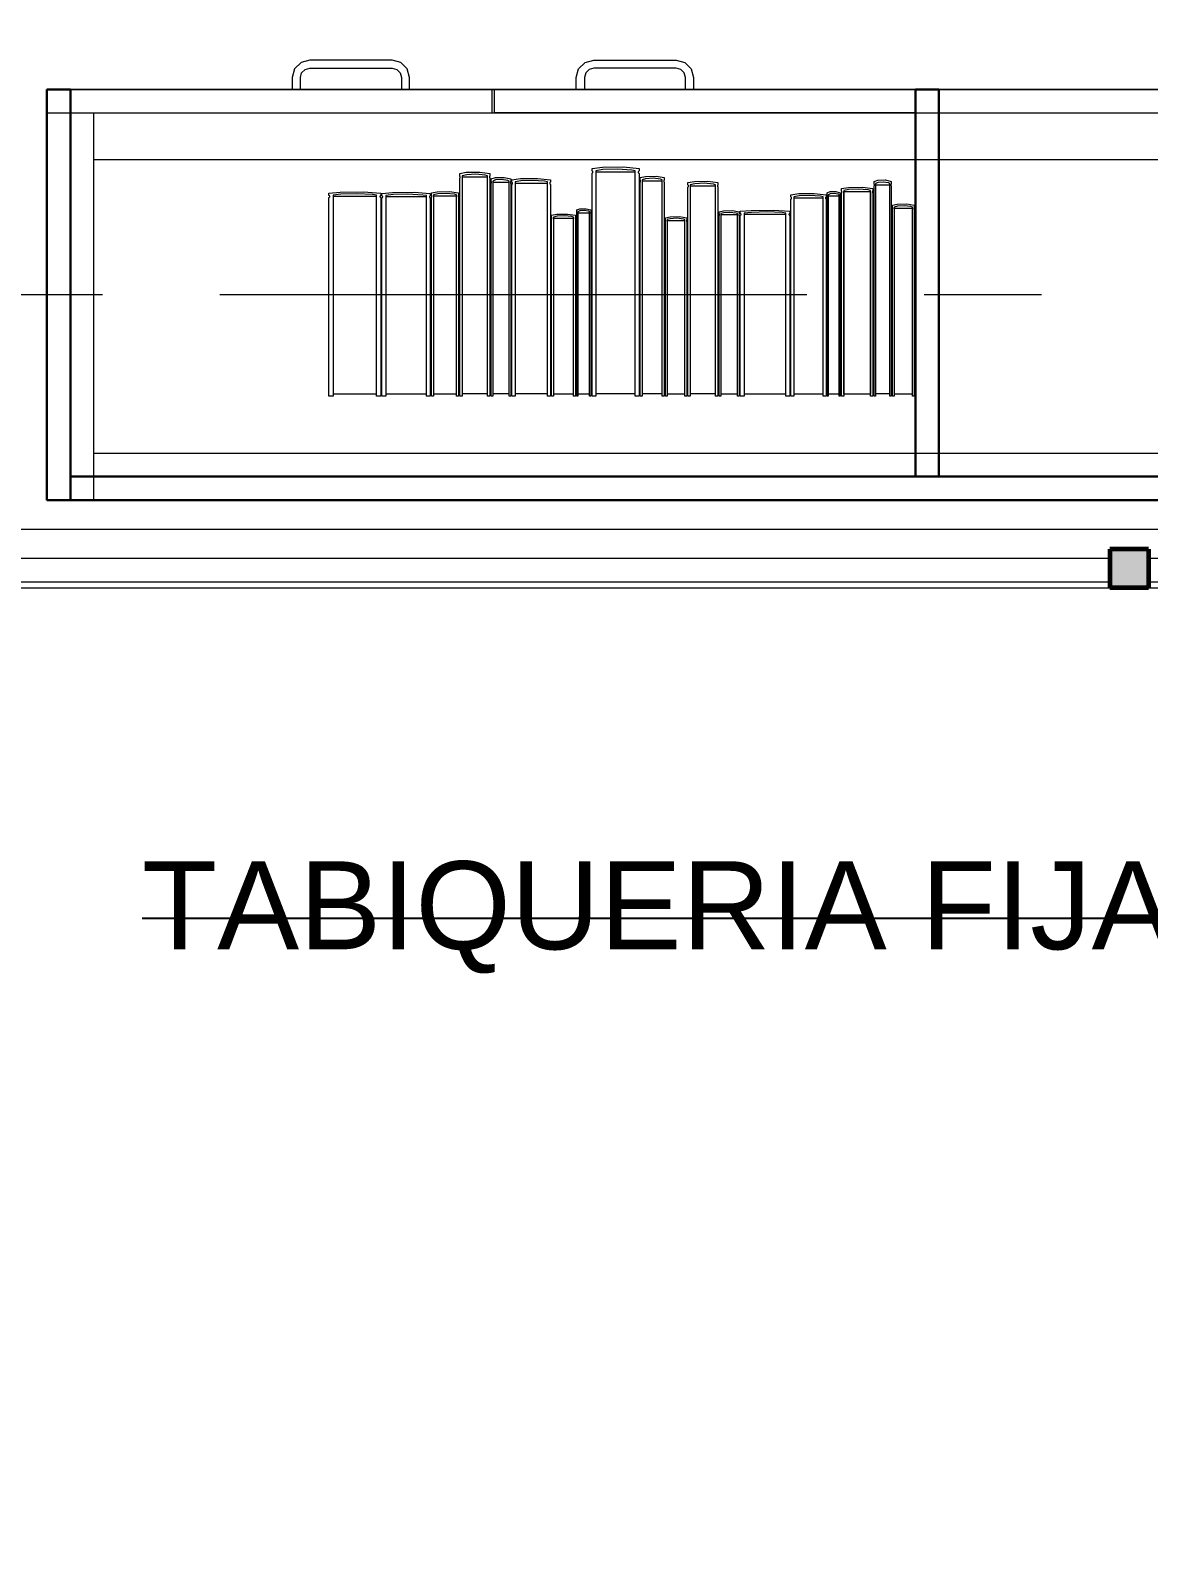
# Model space of a CAD drawing. Header units: inches. Extents: x -19 to 5698, y -728 to 92.
# Drawn here: x 222.684 to 223.637, y 28.874 to 30.175 of the extents above; entities that cross this region are included whole.
import ezdxf

# ---------------------------------------------------------------- set-up
doc = ezdxf.new("R2010")
doc.units = ezdxf.units.IN
doc.header["$MEASUREMENT"] = 0
doc.set_wipeout_variables(frame=1)
for name, pattern in [('Hidden Line', [0.195611, 0.141111, -0.0545]), ('Punto & Raya', [0.65, 0.5, -0.075, 0, -0.075]), ('Wipeout_Contour', [1, 0, -1])]:
    doc.linetypes.add(name, pattern=pattern)
doc.layers.get('0').update_dxf_attribs({"color": 61})
for name, color, linetype in [('02 _ ARQ _ ALB _ Ejes Generales', 251, 'Continuous'), ('02 _ ARQ _ ZON _ Espacio.3D', 7, 'Continuous'), ('08 _ STR _ EXT _ 09 Vigas', 251, 'Continuous'), ('Acabado - Muros', 7, 'Continuous'), ('Interior - Mobiliario', 7, 'Continuous'), ('Notas - Etiquetas', 7, 'Continuous')]:
    doc.layers.add(name, color=color, linetype=linetype)
doc.styles.add('Estilo_Generado_4', font='swisse.ttf')
doc.dimstyles.new('Estilo_Generado__8', dxfattribs={"dimtxt": 0.18, "dimasz": 0.0912, "dimexe": 0.18, "dimexo": 0.0625, "dimgap": 0, "dimtad": 0, "dimtih": 1, "dimtoh": 1, "dimdec": 4, "dimzin": 0, "dimdsep": 46, "dimcen": 0.09, "dimadec": 0, "dimazin": 0, "dimtfac": 1, "dimtdec": 4, "dimtmove": 0, "dimatfit": 3, "dimldrblk": 'ARROWHEAD_5', "dimfxl": 1, "dimtolj": 1, "dimtzin": 0, "dimarcsym": 0})

# ---------------------------------------------------------------- blocks, each defined once
blk = doc.blocks.new('ARROWHEAD_5')
at = {"linetype": 'Continuous', "lineweight": 0}
blk.add_hatch(color=0, dxfattribs=at).paths.add_polyline_path([(-1, 0.2679), (0, 0), (-1, -0.2679)])
at = {"color": 0, "linetype": 'Continuous', "lineweight": 0}
blk.add_line((0, 0), (-1, 0), dxfattribs=at)

msp = doc.modelspace()

# ---------------------------------------------------------------- linework, layer by layer
at = {"layer": '02 _ ARQ _ ZON _ Espacio.3D', "color": 254, "linetype": 'Continuous', "lineweight": 0, "flags": 128}
for points in [[(208.07, 30.8001), (208.57, 30.8001), (208.57, 30.2), (209.17, 30.2), (209.17, 29.75), (215.07, 29.75), (215.07, 30.2), (215.07, 30.6), (215.57, 30.6), (215.57, 30.2), (215.57, 29.75), (222.07, 29.75), (222.07, 30.6), (222.57, 30.6), (222.57, 29.75), (228.47, 29.75), (228.47, 30.2), (229.07, 30.2), (229.07, 31), (229.57, 31)], [(205.07, 17.4), (229.57, 17.4), (229.57, 16.25), (230.77, 16.25), (230.77, 15.5372), (232.42, 15.5372), (232.42, 15.1499), (233.32, 15.1499), (233.3204, 17.1), (232.82, 17.1), (232.82, 19.05), (230.67, 19.05), (230.67, 20.35), (231.67, 20.35), (231.67, 22.25), (231.17, 22.25), (231.17, 22.7), (231.67, 22.7), (231.67, 24.4), (231.17, 24.4), (231.17, 24.85), (231.67, 24.85), (231.67, 29.7), (208.07, 29.7)]]:
    msp.add_lwpolyline(points, dxfattribs=at)
at = {"layer": 'Interior - Mobiliario', "color": 175, "linetype": 'Continuous', "lineweight": 13}
for p, q in [((222.9145, 30.1477), (222.909, 30.1422)), ((222.922, 30.1497), (222.9145, 30.1477)), ((222.992, 30.1497), (222.922, 30.1497)), ((222.9995, 30.1477), (222.992, 30.1497)), ((223.005, 30.1422), (222.9995, 30.1477)), ((223.151, 30.1422), (223.1565, 30.1477)), ((223.1565, 30.1477), (223.164, 30.1497)), ((223.164, 30.1497), (223.234, 30.1497)), ((223.234, 30.1497), (223.2415, 30.1477)), ((223.2415, 30.1477), (223.247, 30.1422)), ((222.909, 30.1422), (222.907, 30.1347)), ((222.907, 30.1347), (222.907, 30.1247)), ((222.914, 30.1347), (222.915, 30.1387)), ((222.914, 30.1247), (222.914, 30.1347)), ((222.915, 30.1387), (222.918, 30.1416)), ((222.918, 30.1416), (222.922, 30.1427)), ((222.922, 30.1427), (222.992, 30.1427)), ((222.992, 30.1427), (222.996, 30.1416)), ((222.996, 30.1416), (222.9989, 30.1387)), ((222.9989, 30.1387), (223, 30.1347)), ((223, 30.1347), (223, 30.1247)), ((223.007, 30.1347), (223.005, 30.1422)), ((223.007, 30.1247), (223.007, 30.1347)), ((223.149, 30.1347), (223.151, 30.1422)), ((223.149, 30.1247), (223.149, 30.1347)), ((223.157, 30.1387), (223.156, 30.1347)), ((223.156, 30.1347), (223.156, 30.1247)), ((223.16, 30.1416), (223.157, 30.1387)), ((223.164, 30.1427), (223.16, 30.1416)), ((223.234, 30.1427), (223.164, 30.1427)), ((223.238, 30.1416), (223.234, 30.1427)), ((223.2409, 30.1387), (223.238, 30.1416)), ((223.242, 30.1347), (223.2409, 30.1387)), ((223.242, 30.1247), (223.242, 30.1347)), ((223.247, 30.1422), (223.249, 30.1347)), ((223.249, 30.1347), (223.249, 30.1247)), ((222.907, 30.1247), (222.914, 30.1247)), ((223, 30.1247), (223.007, 30.1247)), ((223.077, 30.1247), (223.077, 30.1047)), ((223.079, 30.1247), (223.079, 30.1047)), ((223.156, 30.1247), (223.149, 30.1247)), ((223.249, 30.1247), (223.242, 30.1247)), ((222.718, 29.7947), (222.718, 30.1047)), ((222.718, 30.1047), (224.178, 30.1047)), ((222.738, 30.0647), (222.738, 30.1047)), ((222.738, 29.8147), (222.738, 30.0647)), ((223.1624, 30.0573), (223.1712, 30.0584)), ((223.1624, 30.0552), (223.1624, 30.0573)), ((223.1626, 30.0551), (223.1624, 30.0552)), ((223.1628, 30.0549), (223.1626, 30.0551)), ((223.163, 30.0546), (223.1628, 30.0549)), ((223.1716, 30.0563), (223.1656, 30.0554)), ((223.1656, 30.0554), (223.1656, 29.8633)), ((223.1712, 30.0584), (223.1891, 30.0586)), ((223.1839, 30.0568), (223.1716, 30.0563)), ((223.1962, 30.056), (223.1839, 30.0568)), ((223.1891, 30.0586), (223.2025, 30.0573)), ((223.1992, 30.0554), (223.1962, 30.056)), ((223.1992, 29.8633), (223.1992, 30.0554)), ((223.202, 30.0548), (223.2019, 30.0546)), ((223.2022, 30.0551), (223.202, 30.0548)), ((223.2025, 30.0552), (223.2022, 30.0551)), ((223.2025, 30.0573), (223.2025, 30.0552)), ((223.0497, 30.053), (223.0553, 30.0541)), ((223.0497, 30.051), (223.0497, 30.053)), ((223.0498, 30.0509), (223.0497, 30.051)), ((223.0497, 30.0489), (223.0498, 30.049)), ((223.0497, 29.8633), (223.0497, 30.0489)), ((223.0499, 30.0506), (223.0498, 30.0509)), ((223.0498, 30.049), (223.05, 30.0493)), ((223.05, 30.0504), (223.0499, 30.0506)), ((223.0501, 30.0501), (223.05, 30.0504)), ((223.05, 30.0493), (223.0501, 30.0495)), ((223.0501, 30.0498), (223.0501, 30.0501)), ((223.0501, 30.0495), (223.0501, 30.0498)), ((223.0556, 30.052), (223.0517, 30.0511)), ((223.0517, 30.0511), (223.0517, 29.8633)), ((223.0517, 30.0502), (223.0734, 30.0502)), ((223.0553, 30.0541), (223.0668, 30.0543)), ((223.0635, 30.0525), (223.0556, 30.052)), ((223.0714, 30.0517), (223.0635, 30.0525)), ((223.0668, 30.0543), (223.0754, 30.053)), ((223.0734, 30.0511), (223.0714, 30.0517)), ((223.0734, 29.8633), (223.0734, 30.0511)), ((223.0751, 30.0506), (223.075, 30.0503)), ((223.075, 30.0503), (223.075, 30.05)), ((223.075, 30.05), (223.075, 30.0498)), ((223.075, 30.0498), (223.0751, 30.0495)), ((223.0753, 30.0508), (223.0751, 30.0506)), ((223.0751, 30.0495), (223.0752, 30.0492)), ((223.0752, 30.0492), (223.0753, 30.049)), ((223.0754, 30.051), (223.0753, 30.0508)), ((223.0753, 30.049), (223.0754, 30.0489)), ((223.0754, 30.053), (223.0754, 30.051)), ((223.0754, 30.0489), (223.0754, 29.8633)), ((223.0764, 30.0485), (223.0801, 30.0495)), ((223.0764, 30.0465), (223.0764, 30.0485)), ((223.0765, 30.0464), (223.0764, 30.0465)), ((223.0764, 30.0444), (223.0765, 30.0446)), ((223.0764, 29.8633), (223.0764, 30.0444)), ((223.0766, 30.0461), (223.0765, 30.0464)), ((223.0765, 30.0446), (223.0766, 30.0448)), ((223.0767, 30.0459), (223.0766, 30.0461)), ((223.0766, 30.0448), (223.0767, 30.0451)), ((223.0767, 30.0456), (223.0767, 30.0459)), ((223.0767, 30.0453), (223.0767, 30.0456)), ((223.0767, 30.0451), (223.0767, 30.0453)), ((223.0803, 30.0475), (223.0778, 30.0466)), ((223.0778, 30.0466), (223.0778, 29.8633)), ((223.0778, 30.0457), (223.0918, 30.0457)), ((223.0801, 30.0495), (223.0876, 30.0497)), ((223.0854, 30.048), (223.0803, 30.0475)), ((223.0906, 30.0472), (223.0854, 30.048)), ((223.0876, 30.0497), (223.0932, 30.0485)), ((223.0918, 30.0466), (223.0906, 30.0472)), ((223.0918, 29.8633), (223.0918, 30.0466)), ((223.093, 30.0461), (223.0929, 30.0458)), ((223.0929, 30.0458), (223.0929, 30.0456)), ((223.0929, 30.0456), (223.0929, 30.0453)), ((223.0929, 30.0453), (223.0929, 30.045)), ((223.0929, 30.045), (223.093, 30.0448)), ((223.0931, 30.0463), (223.093, 30.0461)), ((223.093, 30.0448), (223.0931, 30.0445)), ((223.0932, 30.0465), (223.0931, 30.0463)), ((223.0931, 30.0445), (223.0932, 30.0444)), ((223.0932, 30.0485), (223.0932, 30.0465)), ((223.0932, 30.0444), (223.0932, 29.8633)), ((223.0942, 30.0477), (223.1014, 30.0487)), ((223.0942, 30.0457), (223.0942, 30.0477)), ((223.0943, 30.0456), (223.0942, 30.0457)), ((223.0942, 30.0436), (223.0944, 30.0438)), ((223.0942, 29.8633), (223.0942, 30.0436)), ((223.0945, 30.0453), (223.0943, 30.0456)), ((223.0944, 30.0438), (223.0945, 30.044)), ((223.0946, 30.0451), (223.0945, 30.0453)), ((223.0945, 30.044), (223.0947, 30.0443)), ((223.0947, 30.0448), (223.0946, 30.0451)), ((223.0947, 30.0445), (223.0947, 30.0448)), ((223.0947, 30.0443), (223.0947, 30.0445)), ((223.1017, 30.0467), (223.0968, 30.0458)), ((223.0968, 30.0458), (223.0968, 29.8633)), ((223.0968, 30.0449), (223.1244, 30.0449)), ((223.1014, 30.0487), (223.116, 30.0489)), ((223.1118, 30.0471), (223.1017, 30.0467)), ((223.1219, 30.0464), (223.1118, 30.0471)), ((223.116, 30.0489), (223.127, 30.0477)), ((223.1244, 30.0458), (223.1219, 30.0464)), ((223.1244, 29.8633), (223.1244, 30.0458)), ((223.1265, 30.045), (223.1264, 30.0448)), ((223.1264, 30.0448), (223.1264, 30.0445)), ((223.1264, 30.0445), (223.1265, 30.0442)), ((223.1266, 30.0453), (223.1265, 30.045)), ((223.1265, 30.0442), (223.1267, 30.044)), ((223.1268, 30.0455), (223.1266, 30.0453)), ((223.1267, 30.044), (223.1269, 30.0437)), ((223.127, 30.0457), (223.1268, 30.0455)), ((223.1269, 30.0437), (223.127, 30.0436)), ((223.127, 30.0477), (223.127, 30.0457)), ((223.127, 30.0436), (223.127, 29.8633)), ((223.1624, 30.0531), (223.1626, 30.0532)), ((223.1624, 29.8633), (223.1624, 30.0531)), ((223.1626, 30.0532), (223.1628, 30.0535)), ((223.1628, 30.0535), (223.163, 30.0538)), ((223.1631, 30.0543), (223.163, 30.0546)), ((223.163, 30.0538), (223.1631, 30.0541)), ((223.1631, 30.0541), (223.1631, 30.0543)), ((223.1656, 30.0544), (223.1992, 30.0544)), ((223.2019, 30.0546), (223.2018, 30.0543)), ((223.2018, 30.0543), (223.2018, 30.054)), ((223.2018, 30.054), (223.2019, 30.0537)), ((223.2019, 30.0537), (223.2021, 30.0534)), ((223.2021, 30.0534), (223.2023, 30.0532)), ((223.2023, 30.0532), (223.2025, 30.0531)), ((223.2025, 30.0531), (223.2025, 29.8633)), ((223.2035, 30.0496), (223.2079, 30.0506)), ((223.2035, 30.0476), (223.2035, 30.0496)), ((223.2035, 30.0474), (223.2035, 30.0476)), ((223.2037, 30.0472), (223.2035, 30.0474)), ((223.2035, 30.0455), (223.2036, 30.0456)), ((223.2035, 29.8633), (223.2035, 30.0455)), ((223.2036, 30.0456), (223.2037, 30.0459)), ((223.2037, 30.047), (223.2037, 30.0472)), ((223.2038, 30.0467), (223.2037, 30.047)), ((223.2037, 30.0459), (223.2038, 30.0461)), ((223.2038, 30.0464), (223.2038, 30.0467)), ((223.2038, 30.0461), (223.2038, 30.0464)), ((223.2081, 30.0486), (223.2051, 30.0477)), ((223.2051, 30.0477), (223.2051, 29.8633)), ((223.2051, 30.0468), (223.2223, 30.0468)), ((223.2079, 30.0506), (223.2171, 30.0508)), ((223.2144, 30.049), (223.2081, 30.0486)), ((223.2207, 30.0483), (223.2144, 30.049)), ((223.2171, 30.0508), (223.2239, 30.0496)), ((223.2223, 30.0477), (223.2207, 30.0483)), ((223.2223, 29.8633), (223.2223, 30.0477)), ((223.2237, 30.0472), (223.2236, 30.0469)), ((223.2236, 30.0469), (223.2236, 30.0466)), ((223.2236, 30.0466), (223.2236, 30.0464)), ((223.2236, 30.0464), (223.2236, 30.0461)), ((223.2236, 30.0461), (223.2237, 30.0458)), ((223.2238, 30.0474), (223.2237, 30.0472)), ((223.2237, 30.0458), (223.2238, 30.0456)), ((223.2239, 30.0476), (223.2238, 30.0474)), ((223.2238, 30.0456), (223.2239, 30.0455)), ((223.2239, 30.0496), (223.2239, 30.0476)), ((223.2239, 30.0455), (223.2239, 29.8633)), ((223.2441, 30.0453), (223.2497, 30.0463)), ((223.2441, 30.0433), (223.2441, 30.0453)), ((223.2442, 30.0432), (223.2441, 30.0433)), ((223.2444, 30.043), (223.2442, 30.0432)), ((223.2445, 30.0428), (223.2444, 30.043)), ((223.2444, 30.0417), (223.2445, 30.042)), ((223.2445, 30.0425), (223.2445, 30.0428)), ((223.2445, 30.0422), (223.2445, 30.0425)), ((223.2445, 30.042), (223.2445, 30.0422)), ((223.25, 30.0443), (223.2461, 30.0435)), ((223.2461, 30.0435), (223.2461, 29.8633)), ((223.2461, 30.0426), (223.2677, 30.0426)), ((223.2497, 30.0463), (223.2612, 30.0465)), ((223.2579, 30.0448), (223.25, 30.0443)), ((223.2658, 30.044), (223.2579, 30.0448)), ((223.2612, 30.0465), (223.2697, 30.0453)), ((223.2677, 30.0435), (223.2658, 30.044)), ((223.2677, 29.8633), (223.2677, 30.0435)), ((223.2694, 30.0427), (223.2693, 30.0424)), ((223.2693, 30.0424), (223.2693, 30.0422)), ((223.2693, 30.0422), (223.2694, 30.0419)), ((223.2695, 30.043), (223.2694, 30.0427)), ((223.2694, 30.0419), (223.2695, 30.0417)), ((223.2696, 30.0432), (223.2695, 30.043)), ((223.2697, 30.0433), (223.2696, 30.0432)), ((223.2697, 30.0453), (223.2697, 30.0433)), ((223.4028, 30.0463), (223.406, 30.0473)), ((223.4028, 30.0443), (223.4028, 30.0463)), ((223.4029, 30.0442), (223.4028, 30.0443)), ((223.4028, 30.0423), (223.4029, 30.0424)), ((223.4028, 29.8633), (223.4028, 30.0423)), ((223.4029, 30.0439), (223.4029, 30.0442)), ((223.403, 30.0437), (223.4029, 30.0439)), ((223.4029, 30.0424), (223.403, 30.0426)), ((223.403, 30.0434), (223.403, 30.0437)), ((223.403, 30.0432), (223.403, 30.0434)), ((223.403, 30.0429), (223.403, 30.0432)), ((223.403, 30.0426), (223.403, 30.0429)), ((223.4061, 30.0453), (223.404, 30.0444)), ((223.404, 30.0444), (223.404, 29.8633)), ((223.404, 30.0435), (223.4162, 30.0435)), ((223.406, 30.0473), (223.4125, 30.0475)), ((223.4106, 30.0457), (223.4061, 30.0453)), ((223.4151, 30.045), (223.4106, 30.0457)), ((223.4125, 30.0475), (223.4173, 30.0463)), ((223.4162, 30.0444), (223.4151, 30.045)), ((223.4162, 29.8633), (223.4162, 30.0444)), ((223.4172, 30.0439), (223.4171, 30.0436)), ((223.4171, 30.0436), (223.4171, 30.0434)), ((223.4171, 30.0434), (223.4171, 30.0431)), ((223.4171, 30.0431), (223.4171, 30.0428)), ((223.4171, 30.0428), (223.4172, 30.0426)), ((223.4173, 30.0443), (223.4172, 30.0441)), ((223.4172, 30.0441), (223.4172, 30.0439)), ((223.4172, 30.0426), (223.4173, 30.0424)), ((223.4173, 30.0463), (223.4173, 30.0443)), ((223.4173, 30.0424), (223.4173, 30.0423)), ((223.4173, 30.0423), (223.4173, 29.8633)), ((222.9382, 30.0363), (222.9479, 30.0372)), ((222.9382, 30.0344), (222.9382, 30.0363)), ((222.9384, 30.0343), (222.9382, 30.0344)), ((222.9382, 30.0325), (222.9385, 30.0326)), ((222.9382, 29.8633), (222.9382, 30.0325)), ((222.9387, 30.0341), (222.9384, 30.0343)), ((222.9385, 30.0326), (222.9387, 30.0329)), ((222.9389, 30.0339), (222.9387, 30.0341)), ((222.9387, 30.0329), (222.9389, 30.0331)), ((222.939, 30.0336), (222.9389, 30.0339)), ((222.9389, 30.0331), (222.939, 30.0334)), ((222.939, 30.0334), (222.939, 30.0336)), ((222.9484, 30.0354), (222.9418, 30.0346)), ((222.9418, 30.0346), (222.9418, 29.8633)), ((222.9418, 30.0337), (222.9789, 30.0337)), ((222.9479, 30.0372), (222.9677, 30.0375)), ((222.962, 30.0358), (222.9484, 30.0354)), ((222.9755, 30.0351), (222.962, 30.0358)), ((222.9677, 30.0375), (222.9824, 30.0363)), ((222.9789, 30.0346), (222.9755, 30.0351)), ((222.9789, 29.8633), (222.9789, 30.0346)), ((222.9818, 30.0338), (222.9817, 30.0336)), ((222.9817, 30.0336), (222.9817, 30.0333)), ((222.9817, 30.0333), (222.9818, 30.0331)), ((222.9819, 30.0341), (222.9818, 30.0338)), ((222.9818, 30.0331), (222.982, 30.0328)), ((222.9822, 30.0343), (222.9819, 30.0341)), ((222.982, 30.0328), (222.9823, 30.0326)), ((222.9824, 30.0344), (222.9822, 30.0343)), ((222.9823, 30.0326), (222.9824, 30.0325)), ((222.9824, 30.0363), (222.9824, 30.0344)), ((222.9824, 30.0325), (222.9824, 29.8633)), ((222.9834, 30.036), (222.9925, 30.0369)), ((222.9834, 30.0341), (222.9834, 30.036)), ((222.9836, 30.034), (222.9834, 30.0341)), ((222.9834, 30.0322), (222.9836, 30.0323)), ((222.9834, 29.8633), (222.9834, 30.0322)), ((222.9838, 30.0338), (222.9836, 30.034)), ((222.9836, 30.0323), (222.9839, 30.0325)), ((222.984, 30.0335), (222.9838, 30.0338)), ((222.9839, 30.0325), (222.984, 30.0328)), ((222.9841, 30.0333), (222.984, 30.0335)), ((222.984, 30.0328), (222.9841, 30.033)), ((222.9841, 30.033), (222.9841, 30.0333)), ((222.9929, 30.035), (222.9867, 30.0342)), ((222.9867, 30.0342), (222.9867, 29.8633)), ((222.9867, 30.0334), (223.0213, 30.0334)), ((222.9925, 30.0369), (223.0109, 30.0371)), ((223.0055, 30.0355), (222.9929, 30.035)), ((223.0182, 30.0347), (223.0055, 30.0355)), ((223.0109, 30.0371), (223.0246, 30.036)), ((223.0213, 30.0342), (223.0182, 30.0347)), ((223.0213, 29.8633), (223.0213, 30.0342)), ((223.024, 30.0335), (223.0239, 30.0332)), ((223.0239, 30.0332), (223.0239, 30.033)), ((223.0239, 30.033), (223.024, 30.0327)), ((223.0241, 30.0337), (223.024, 30.0335)), ((223.024, 30.0327), (223.0242, 30.0325)), ((223.0244, 30.0339), (223.0241, 30.0337)), ((223.0242, 30.0325), (223.0244, 30.0323)), ((223.0246, 30.0341), (223.0244, 30.0339)), ((223.0244, 30.0323), (223.0246, 30.0322)), ((223.0246, 30.036), (223.0246, 30.0341)), ((223.0246, 30.0322), (223.0246, 29.8633)), ((223.0256, 30.0365), (223.0306, 30.0375)), ((223.0256, 30.0347), (223.0256, 30.0365)), ((223.0257, 30.0346), (223.0256, 30.0347)), ((223.0256, 30.0327), (223.0257, 30.0329)), ((223.0256, 29.8633), (223.0256, 30.0327)), ((223.0258, 30.0343), (223.0257, 30.0346)), ((223.0257, 30.0329), (223.0258, 30.0331)), ((223.0259, 30.0341), (223.0258, 30.0343)), ((223.0258, 30.0331), (223.0259, 30.0333)), ((223.026, 30.0339), (223.0259, 30.0341)), ((223.0259, 30.0333), (223.026, 30.0336)), ((223.026, 30.0336), (223.026, 30.0339)), ((223.0309, 30.0356), (223.0274, 30.0348)), ((223.0274, 30.0348), (223.0274, 29.8633)), ((223.0274, 30.0339), (223.0468, 30.0339)), ((223.0306, 30.0375), (223.041, 30.0377)), ((223.038, 30.036), (223.0309, 30.0356)), ((223.0451, 30.0353), (223.038, 30.036)), ((223.041, 30.0377), (223.0487, 30.0365)), ((223.0468, 30.0348), (223.0451, 30.0353)), ((223.0468, 29.8633), (223.0468, 30.0348)), ((223.0484, 30.0343), (223.0483, 30.0341)), ((223.0483, 30.0341), (223.0483, 30.0338)), ((223.0483, 30.0338), (223.0483, 30.0335)), ((223.0483, 30.0335), (223.0483, 30.0333)), ((223.0483, 30.0333), (223.0484, 30.0331)), ((223.0486, 30.0345), (223.0484, 30.0343)), ((223.0484, 30.0331), (223.0486, 30.0328)), ((223.0487, 30.0347), (223.0486, 30.0345)), ((223.0486, 30.0328), (223.0487, 30.0327)), ((223.0487, 30.0365), (223.0487, 30.0347)), ((223.0487, 30.0327), (223.0487, 29.8633)), ((223.2441, 30.0413), (223.2442, 30.0415)), ((223.2441, 29.8633), (223.2441, 30.0413)), ((223.2442, 30.0415), (223.2444, 30.0417)), ((223.2695, 30.0417), (223.2696, 30.0414)), ((223.2696, 30.0414), (223.2697, 30.0413)), ((223.2697, 30.0413), (223.2697, 29.8633)), ((223.3319, 30.0349), (223.3385, 30.0359)), ((223.3319, 30.0331), (223.3319, 30.0349)), ((223.332, 30.033), (223.3319, 30.0331)), ((223.3319, 30.0312), (223.3321, 30.0313)), ((223.3319, 29.8633), (223.3319, 30.0312)), ((223.3322, 30.0328), (223.332, 30.033)), ((223.3321, 30.0313), (223.3323, 30.0315)), ((223.3323, 30.0325), (223.3322, 30.0328)), ((223.3324, 30.0323), (223.3323, 30.0325)), ((223.3323, 30.0315), (223.3324, 30.0318)), ((223.3324, 30.032), (223.3324, 30.0323)), ((223.3324, 30.0318), (223.3324, 30.032)), ((223.3388, 30.034), (223.3343, 30.0332)), ((223.3343, 30.0332), (223.3343, 29.8633)), ((223.3343, 30.0324), (223.3594, 30.0324)), ((223.3385, 30.0359), (223.3518, 30.0361)), ((223.348, 30.0344), (223.3388, 30.034)), ((223.3571, 30.0337), (223.348, 30.0344)), ((223.3518, 30.0361), (223.3618, 30.0349)), ((223.3594, 30.0332), (223.3571, 30.0337)), ((223.3594, 29.8633), (223.3594, 30.0332)), ((223.3614, 30.0327), (223.3613, 30.0325)), ((223.3613, 30.0325), (223.3613, 30.0322)), ((223.3613, 30.0322), (223.3613, 30.032)), ((223.3613, 30.032), (223.3613, 30.0317)), ((223.3613, 30.0317), (223.3615, 30.0315)), ((223.3616, 30.0329), (223.3614, 30.0327)), ((223.3615, 30.0315), (223.3616, 30.0313)), ((223.3618, 30.0331), (223.3616, 30.0329)), ((223.3616, 30.0313), (223.3618, 30.0312)), ((223.3618, 30.0349), (223.3618, 30.0331)), ((223.3618, 30.0312), (223.3618, 29.8633)), ((223.3628, 30.0366), (223.3652, 30.0376)), ((223.3628, 30.0347), (223.3628, 30.0366)), ((223.3628, 30.0346), (223.3628, 30.0347)), ((223.3629, 30.0344), (223.3628, 30.0346)), ((223.3628, 30.0329), (223.3629, 30.0332)), ((223.3628, 30.0328), (223.3628, 30.0329)), ((223.3628, 29.8633), (223.3628, 30.0328)), ((223.3629, 30.0342), (223.3629, 30.0344)), ((223.3629, 30.0339), (223.3629, 30.0342)), ((223.3629, 30.0337), (223.3629, 30.0339)), ((223.3629, 30.0334), (223.3629, 30.0337)), ((223.3629, 30.0332), (223.3629, 30.0334)), ((223.3653, 30.0357), (223.3636, 30.0349)), ((223.3636, 30.0349), (223.3636, 29.8633)), ((223.3636, 30.034), (223.373, 30.034)), ((223.3652, 30.0376), (223.3702, 30.0378)), ((223.3687, 30.0361), (223.3653, 30.0357)), ((223.3721, 30.0354), (223.3687, 30.0361)), ((223.3702, 30.0378), (223.3739, 30.0366)), ((223.373, 30.0349), (223.3721, 30.0354)), ((223.373, 29.8633), (223.373, 30.0349)), ((223.3738, 30.0346), (223.3737, 30.0344)), ((223.3737, 30.0344), (223.3737, 30.0341)), ((223.3737, 30.0341), (223.3737, 30.0339)), ((223.3737, 30.0339), (223.3737, 30.0336)), ((223.3737, 30.0336), (223.3737, 30.0334)), ((223.3737, 30.0334), (223.3738, 30.0331)), ((223.3739, 30.0347), (223.3738, 30.0346)), ((223.3738, 30.0331), (223.3738, 30.0329)), ((223.3738, 30.0329), (223.3739, 30.0328)), ((223.3739, 30.0366), (223.3739, 30.0347)), ((223.3739, 30.0328), (223.3739, 29.8633)), ((223.3749, 30.0403), (223.3808, 30.0412)), ((223.3749, 30.0383), (223.3749, 30.0403)), ((223.375, 30.0382), (223.3749, 30.0383)), ((223.3749, 30.0364), (223.375, 30.0365)), ((223.3749, 29.8633), (223.3749, 30.0364)), ((223.3751, 30.038), (223.375, 30.0382)), ((223.375, 30.0365), (223.3752, 30.0367)), ((223.3753, 30.0378), (223.3751, 30.038)), ((223.3752, 30.0367), (223.3753, 30.037)), ((223.3753, 30.0375), (223.3753, 30.0378)), ((223.3753, 30.0373), (223.3753, 30.0375)), ((223.3753, 30.037), (223.3753, 30.0373)), ((223.3811, 30.0393), (223.377, 30.0385)), ((223.377, 30.0385), (223.377, 29.8633)), ((223.377, 29.8651), (223.377, 30.0376)), ((223.377, 30.0376), (223.3996, 30.0376)), ((223.3808, 30.0412), (223.3928, 30.0414)), ((223.3893, 30.0397), (223.3811, 30.0393)), ((223.3976, 30.039), (223.3893, 30.0397)), ((223.3928, 30.0414), (223.4018, 30.0403)), ((223.3996, 30.0385), (223.3976, 30.039)), ((223.3996, 29.8633), (223.3996, 30.0385)), ((223.3996, 30.0376), (223.3996, 29.8651)), ((223.4014, 30.0377), (223.4013, 30.0375)), ((223.4013, 30.0375), (223.4014, 30.0372)), ((223.4015, 30.038), (223.4014, 30.0377)), ((223.4014, 30.0372), (223.4014, 30.0369)), ((223.4014, 30.0369), (223.4015, 30.0367)), ((223.4017, 30.0382), (223.4015, 30.038)), ((223.4015, 30.0367), (223.4017, 30.0365)), ((223.4018, 30.0383), (223.4017, 30.0382)), ((223.4017, 30.0365), (223.4018, 30.0364)), ((223.4018, 30.0403), (223.4018, 30.0383)), ((223.4018, 30.0364), (223.4018, 29.8633)), ((223.128, 30.0174), (223.1325, 30.0183)), ((223.128, 30.0158), (223.128, 30.0174)), ((223.1281, 30.0157), (223.128, 30.0158)), ((223.1327, 30.0166), (223.1296, 30.0159)), ((223.1296, 30.0159), (223.1296, 29.8633)), ((223.1325, 30.0183), (223.1416, 30.0185)), ((223.1389, 30.017), (223.1327, 30.0166)), ((223.1452, 30.0164), (223.1389, 30.017)), ((223.1416, 30.0185), (223.1484, 30.0174)), ((223.1467, 30.0159), (223.1452, 30.0164)), ((223.1467, 29.8633), (223.1467, 30.0159)), ((223.1484, 30.0158), (223.1483, 30.0156)), ((223.1484, 30.0174), (223.1484, 30.0158)), ((223.1494, 30.022), (223.152, 30.0228)), ((223.1494, 30.0202), (223.1494, 30.022)), ((223.1494, 30.0201), (223.1494, 30.0202)), ((223.1495, 30.0199), (223.1494, 30.0201)), ((223.1494, 30.0186), (223.1495, 30.0188)), ((223.1494, 30.0185), (223.1494, 30.0186)), ((223.1494, 29.8633), (223.1494, 30.0185)), ((223.1495, 30.0197), (223.1495, 30.0199)), ((223.1496, 30.0195), (223.1495, 30.0197)), ((223.1495, 30.019), (223.1496, 30.0193)), ((223.1495, 30.0188), (223.1495, 30.019)), ((223.1496, 30.0193), (223.1496, 30.0195)), ((223.1521, 30.0211), (223.1503, 30.0204)), ((223.1503, 30.0204), (223.1503, 29.8633)), ((223.1503, 30.0196), (223.1604, 30.0196)), ((223.152, 30.0228), (223.1574, 30.023)), ((223.1558, 30.0215), (223.1521, 30.0211)), ((223.1595, 30.0208), (223.1558, 30.0215)), ((223.1574, 30.023), (223.1614, 30.022)), ((223.1604, 30.0204), (223.1595, 30.0208)), ((223.1604, 29.8633), (223.1604, 30.0204)), ((223.1613, 30.0199), (223.1612, 30.0197)), ((223.1612, 30.0197), (223.1612, 30.0194)), ((223.1612, 30.0194), (223.1612, 30.0192)), ((223.1612, 30.0192), (223.1612, 30.019)), ((223.1612, 30.019), (223.1613, 30.0188)), ((223.1614, 30.0202), (223.1613, 30.0201)), ((223.1613, 30.0201), (223.1613, 30.0199)), ((223.1613, 30.0188), (223.1614, 30.0186)), ((223.1614, 30.022), (223.1614, 30.0202)), ((223.1614, 30.0186), (223.1614, 30.0185)), ((223.1614, 30.0185), (223.1614, 29.8633)), ((223.2249, 30.0153), (223.2289, 30.0161)), ((223.2289, 30.0161), (223.237, 30.0163)), ((223.237, 30.0163), (223.2431, 30.0153)), ((223.2707, 30.0204), (223.2745, 30.0212)), ((223.2707, 30.0187), (223.2707, 30.0204)), ((223.2708, 30.0186), (223.2707, 30.0187)), ((223.2707, 30.0169), (223.2708, 30.0171)), ((223.2707, 29.8633), (223.2707, 30.0169)), ((223.2709, 30.0184), (223.2708, 30.0186)), ((223.2708, 30.0171), (223.2709, 30.0173)), ((223.271, 30.0182), (223.2709, 30.0184)), ((223.2709, 30.0173), (223.271, 30.0175)), ((223.271, 30.018), (223.271, 30.0182)), ((223.271, 30.0177), (223.271, 30.018)), ((223.271, 30.0175), (223.271, 30.0177)), ((223.2746, 30.0195), (223.2721, 30.0188)), ((223.2721, 30.0188), (223.2721, 29.8633)), ((223.2721, 30.018), (223.2864, 30.018)), ((223.2745, 30.0212), (223.2821, 30.0214)), ((223.2799, 30.0199), (223.2746, 30.0195)), ((223.2851, 30.0193), (223.2799, 30.0199)), ((223.2821, 30.0214), (223.2877, 30.0204)), ((223.2864, 30.0188), (223.2851, 30.0193)), ((223.2864, 29.8633), (223.2864, 30.0188)), ((223.2875, 30.0181), (223.2874, 30.0179)), ((223.2874, 30.0179), (223.2874, 30.0177)), ((223.2874, 30.0177), (223.2875, 30.0174)), ((223.2876, 30.0186), (223.2875, 30.0183)), ((223.2875, 30.0183), (223.2875, 30.0181)), ((223.2875, 30.0174), (223.2876, 30.0172)), ((223.2877, 30.0187), (223.2876, 30.0186)), ((223.2876, 30.0172), (223.2877, 30.017)), ((223.2877, 30.0204), (223.2877, 30.0187)), ((223.2877, 30.017), (223.2877, 30.0169)), ((223.2877, 30.0169), (223.2877, 29.8633)), ((223.2887, 30.0208), (223.298, 30.0216)), ((223.2887, 30.0191), (223.2887, 30.0208)), ((223.2889, 30.019), (223.2887, 30.0191)), ((223.2887, 30.0173), (223.289, 30.0174)), ((223.2887, 29.8633), (223.2887, 30.0173)), ((223.2891, 30.0188), (223.2889, 30.019)), ((223.289, 30.0174), (223.2892, 30.0177)), ((223.2893, 30.0186), (223.2891, 30.0188)), ((223.2892, 30.0177), (223.2894, 30.0179)), ((223.2894, 30.0183), (223.2893, 30.0186)), ((223.2894, 30.0181), (223.2894, 30.0183)), ((223.2894, 30.0179), (223.2894, 30.0181)), ((223.2984, 30.0199), (223.2921, 30.0192)), ((223.2921, 30.0192), (223.2921, 29.8633)), ((223.2921, 30.0184), (223.3275, 30.0184)), ((223.298, 30.0216), (223.3169, 30.0218)), ((223.3114, 30.0203), (223.2984, 30.0199)), ((223.3243, 30.0197), (223.3114, 30.0203)), ((223.3169, 30.0218), (223.3309, 30.0208)), ((223.3275, 30.0192), (223.3243, 30.0197)), ((223.3275, 29.8633), (223.3275, 30.0192)), ((223.3303, 30.0185), (223.3302, 30.0183)), ((223.3302, 30.0183), (223.3302, 30.018)), ((223.3302, 30.018), (223.3303, 30.0178)), ((223.3305, 30.0187), (223.3303, 30.0185)), ((223.3303, 30.0178), (223.3305, 30.0176)), ((223.3307, 30.0189), (223.3305, 30.0187)), ((223.3305, 30.0176), (223.3308, 30.0174)), ((223.3309, 30.0191), (223.3307, 30.0189)), ((223.3308, 30.0174), (223.3309, 30.0173)), ((223.3309, 30.0208), (223.3309, 30.0191)), ((223.3309, 30.0173), (223.3309, 29.8633)), ((223.4183, 30.026), (223.4224, 30.0269)), ((223.4183, 30.0242), (223.4183, 30.026)), ((223.4184, 30.0242), (223.4183, 30.0242)), ((223.4183, 30.0224), (223.4184, 30.0226)), ((223.4183, 29.8633), (223.4183, 30.0224)), ((223.4185, 30.024), (223.4184, 30.0242)), ((223.4184, 30.0226), (223.4185, 30.0228)), ((223.4186, 30.0237), (223.4185, 30.024)), ((223.4185, 30.0228), (223.4186, 30.023)), ((223.4186, 30.0235), (223.4186, 30.0237)), ((223.4186, 30.0233), (223.4186, 30.0235)), ((223.4186, 30.023), (223.4186, 30.0233)), ((223.4226, 30.0251), (223.4198, 30.0244)), ((223.4198, 30.0244), (223.4198, 29.8633)), ((223.4224, 30.0269), (223.4307, 30.0271)), ((223.4283, 30.0256), (223.4226, 30.0251)), ((223.128, 30.0141), (223.1281, 30.0142)), ((223.128, 29.8633), (223.128, 30.0141)), ((223.1282, 30.0155), (223.1281, 30.0157)), ((223.1281, 30.0142), (223.1282, 30.0144)), ((223.1283, 30.0153), (223.1282, 30.0155)), ((223.1282, 30.0144), (223.1283, 30.0146)), ((223.1283, 30.0151), (223.1283, 30.0153)), ((223.1283, 30.0148), (223.1283, 30.0151)), ((223.1283, 30.0146), (223.1283, 30.0148)), ((223.1296, 30.0151), (223.1467, 30.0151)), ((223.1481, 30.0152), (223.148, 30.015)), ((223.148, 30.015), (223.148, 30.0148)), ((223.148, 30.0148), (223.1481, 30.0146)), ((223.1483, 30.0156), (223.1481, 30.0154)), ((223.1481, 30.0154), (223.1481, 30.0152)), ((223.1481, 30.0146), (223.1482, 30.0143)), ((223.1482, 30.0143), (223.1483, 30.0142)), ((223.1483, 30.0142), (223.1484, 30.0141)), ((223.1484, 30.0141), (223.1484, 29.8633)), ((223.2249, 30.0136), (223.2249, 30.0153)), ((223.225, 30.0136), (223.2249, 30.0136)), ((223.2249, 30.012), (223.225, 30.0121)), ((223.2249, 29.8633), (223.2249, 30.012)), ((223.2251, 30.0134), (223.225, 30.0136)), ((223.225, 30.0121), (223.2251, 30.0123)), ((223.2252, 30.0132), (223.2251, 30.0134)), ((223.2251, 30.0123), (223.2252, 30.0125)), ((223.2252, 30.0129), (223.2252, 30.0132)), ((223.2252, 30.0127), (223.2252, 30.0129)), ((223.2252, 30.0125), (223.2252, 30.0127)), ((223.2291, 30.0145), (223.2264, 30.0138)), ((223.2264, 30.0138), (223.2264, 29.8633)), ((223.2264, 30.013), (223.2416, 30.013)), ((223.2347, 30.0149), (223.2291, 30.0145)), ((223.2403, 30.0142), (223.2347, 30.0149)), ((223.2416, 30.0138), (223.2403, 30.0142)), ((223.2416, 29.8633), (223.2416, 30.0138)), ((223.2429, 30.0133), (223.2428, 30.0131)), ((223.2428, 30.0131), (223.2428, 30.0129)), ((223.2428, 30.0129), (223.2428, 30.0127)), ((223.2428, 30.0127), (223.2428, 30.0124)), ((223.2428, 30.0124), (223.2429, 30.0122)), ((223.243, 30.0135), (223.2429, 30.0133)), ((223.2429, 30.0122), (223.243, 30.012)), ((223.2431, 30.0136), (223.243, 30.0135)), ((223.243, 30.012), (223.2431, 30.012)), ((223.2431, 30.0153), (223.2431, 30.0136)), ((223.2431, 30.012), (223.2431, 29.8633)), ((222.9418, 29.8633), (222.9382, 29.8633)), ((222.9789, 29.8651), (222.9418, 29.8651)), ((222.9824, 29.8633), (222.9789, 29.8633)), ((222.9867, 29.8633), (222.9834, 29.8633)), ((223.0213, 29.8651), (222.9867, 29.8651)), ((223.0246, 29.8633), (223.0213, 29.8633)), ((223.0274, 29.8633), (223.0256, 29.8633)), ((223.0468, 29.8651), (223.0274, 29.8651)), ((223.0487, 29.8633), (223.0468, 29.8633)), ((223.0517, 29.8633), (223.0497, 29.8633)), ((223.0734, 29.8652), (223.0517, 29.8652)), ((223.0754, 29.8633), (223.0734, 29.8633)), ((223.0778, 29.8633), (223.0764, 29.8633)), ((223.0918, 29.8652), (223.0778, 29.8652)), ((223.0932, 29.8633), (223.0918, 29.8633)), ((223.0968, 29.8633), (223.0942, 29.8633)), ((223.1244, 29.8652), (223.0968, 29.8652)), ((223.127, 29.8633), (223.1244, 29.8633)), ((223.1296, 29.8633), (223.128, 29.8633)), ((223.1467, 29.8649), (223.1296, 29.8649)), ((223.1484, 29.8633), (223.1467, 29.8633)), ((223.1503, 29.8633), (223.1494, 29.8633)), ((223.1604, 29.8649), (223.1503, 29.8649)), ((223.1614, 29.8633), (223.1604, 29.8633)), ((223.1656, 29.8633), (223.1624, 29.8633)), ((223.1992, 29.8653), (223.1656, 29.8653)), ((223.2025, 29.8633), (223.1992, 29.8633)), ((223.2051, 29.8633), (223.2035, 29.8633)), ((223.2223, 29.8652), (223.2051, 29.8652)), ((223.2239, 29.8633), (223.2223, 29.8633)), ((223.2264, 29.8633), (223.2249, 29.8633)), ((223.2416, 29.8649), (223.2264, 29.8649)), ((223.2431, 29.8633), (223.2416, 29.8633)), ((223.2461, 29.8633), (223.2441, 29.8633)), ((223.2677, 29.8652), (223.2461, 29.8652)), ((223.2697, 29.8633), (223.2677, 29.8633)), ((223.2721, 29.8633), (223.2707, 29.8633)), ((223.2864, 29.8649), (223.2721, 29.8649)), ((223.2877, 29.8633), (223.2864, 29.8633)), ((223.2921, 29.8633), (223.2887, 29.8633)), ((223.3275, 29.8649), (223.2921, 29.8649)), ((223.3309, 29.8633), (223.3275, 29.8633)), ((223.3343, 29.8633), (223.3319, 29.8633)), ((223.3594, 29.8651), (223.3343, 29.8651)), ((223.3618, 29.8633), (223.3594, 29.8633)), ((223.3636, 29.8633), (223.3628, 29.8633)), ((223.373, 29.8651), (223.3636, 29.8651)), ((223.3739, 29.8633), (223.373, 29.8633)), ((223.377, 29.8633), (223.3749, 29.8633)), ((223.3996, 29.8651), (223.377, 29.8651)), ((223.4018, 29.8633), (223.3996, 29.8633)), ((223.404, 29.8633), (223.4028, 29.8633)), ((223.4162, 29.8652), (223.404, 29.8652)), ((223.4173, 29.8633), (223.4162, 29.8633)), ((223.4198, 29.8633), (223.4183, 29.8633)), ((224.178, 29.7947), (222.718, 29.7947))]:
    msp.add_line(p, q, dxfattribs=at)

# ---------------------------------------------------------------- texts
at = {"layer": 'Notas - Etiquetas', "color": 171, "linetype": 'Continuous', "lineweight": 13, "insert": (222.779, 29.4182), "char_height": 0.075, "attachment_point": 4, "style": 'Estilo_Generado_4'}
msp.add_mtext('\\A1;{\\pql;\\fSwis721 Ex BT|b0|i0|c0|p34;TABIQUERIA FIJA 2 (VER DETALLE)\\fSwis721 Ex BT|b0|i0|c0|p34; }', dxfattribs=at)

# ---------------------------------------------------------------- next in the draw order: wipeouts: each hides what was drawn before it
at = {"color": 254, "linetype": 'Wipeout_Contour', "lineweight": 0, "ltscale": 9887.36091}
msp.add_wipeout([(223.62, 29.733), (223.6365, 29.733), (223.6365, 29.7), (225.77, 29.7), (225.77, 29.75), (223.62, 29.75)], dxfattribs=at).dxf.layer = 'Acabado - Muros'
at = {"color": 254, "linetype": 'Wipeout_Contour', "lineweight": 0, "ltscale": 6587.354397}
msp.add_wipeout([(223.438, 30.1247), (223.438, 29.7947), (223.458, 29.7947), (223.458, 30.1247)], dxfattribs=at).dxf.layer = 'Interior - Mobiliario'

# ---------------------------------------------------------------- next in the draw order: linework, layer by layer
at = {"layer": 'Interior - Mobiliario', "color": 175, "linetype": 'Continuous', "lineweight": 13}
for p, q in [((223.438, 30.1247), (223.079, 30.1247)), ((223.438, 29.7947), (223.438, 30.1247)), ((223.438, 30.1247), (223.458, 30.1247)), ((223.438, 30.1247), (223.458, 30.1247)), ((223.438, 30.1247), (223.438, 30.1047)), ((223.458, 30.1247), (223.458, 29.7947)), ((223.458, 30.1247), (223.817, 30.1247)), ((223.458, 30.1247), (223.458, 30.1047)), ((222.738, 30.1047), (224.158, 30.1047)), ((223.438, 30.1047), (223.079, 30.1047)), ((223.458, 30.1047), (223.817, 30.1047)), ((224.158, 30.0647), (222.738, 30.0647)), ((223.4198, 30.0236), (223.4355, 30.0236)), ((223.4341, 30.0249), (223.4283, 30.0256)), ((223.4307, 30.0271), (223.437, 30.026)), ((223.4355, 30.0244), (223.4341, 30.0249)), ((223.4355, 29.8633), (223.4355, 30.0244)), ((223.4368, 30.0239), (223.4367, 30.0237)), ((223.4367, 30.0237), (223.4367, 30.0234)), ((223.4367, 30.0234), (223.4367, 30.0232)), ((223.4367, 30.0232), (223.4367, 30.023)), ((223.4367, 30.023), (223.4368, 30.0227)), ((223.4369, 30.0241), (223.4368, 30.0239)), ((223.4368, 30.0227), (223.4369, 30.0225)), ((223.437, 30.0242), (223.4369, 30.0241)), ((223.4369, 30.0225), (223.437, 30.0224)), ((223.437, 30.026), (223.437, 30.0242)), ((223.437, 30.0224), (223.437, 29.8633)), ((223.4355, 29.865), (223.4198, 29.865)), ((223.437, 29.8633), (223.4355, 29.8633)), ((222.738, 29.8147), (224.158, 29.8147)), ((223.458, 29.7947), (223.438, 29.7947))]:
    msp.add_line(p, q, dxfattribs=at)
at = {"layer": 'Interior - Mobiliario', "color": 175, "linetype": 'Continuous', "lineweight": 30}
for p, q in [((223.438, 30.1247), (223.438, 29.7947)), ((223.458, 30.1247), (223.438, 30.1247)), ((223.458, 30.1247), (223.458, 29.7947)), ((223.458, 29.7947), (223.438, 29.7947))]:
    msp.add_line(p, q, dxfattribs=at)

# ---------------------------------------------------------------- next in the draw order: wipeouts: each hides what was drawn before it
at = {"color": 254, "linetype": 'Wipeout_Contour', "lineweight": 0, "ltscale": 9879.14635}
msp.add_wipeout([(222.67, 29.75), (222.67, 29.7), (223.6035, 29.7), (223.6035, 29.733), (223.62, 29.733), (223.62, 29.75)], dxfattribs=at).dxf.layer = 'Acabado - Muros'
at = {"color": 254, "linetype": 'Wipeout_Contour', "lineweight": 0, "ltscale": 6592.357025}
msp.add_wipeout([(225.77, 29.705), (225.77, 29.725), (223.6365, 29.725), (223.6365, 29.705)], dxfattribs=at).dxf.layer = 'Acabado - Muros'

# ---------------------------------------------------------------- next in the draw order: linework, layer by layer
at = {"layer": 'Acabado - Muros', "color": 7, "linetype": 'Continuous', "lineweight": 60}
for q in [(223.6035, 29.733), (223.6365, 29.7)]:
    msp.add_line((223.6365, 29.733), q, dxfattribs=at)
at = {"layer": 'Acabado - Muros', "color": 251, "linetype": 'Continuous', "lineweight": 13, "flags": 128}
for points in [[(222.67, 29.75), (223.62, 29.75), (225.77, 29.75)], [(222.67, 29.7), (223.6035, 29.7)]]:
    msp.add_lwpolyline(points, dxfattribs=at)
at = {"layer": 'Acabado - Muros', "color": 7, "linetype": 'Continuous', "lineweight": 13, "flags": 128}
msp.add_lwpolyline([(225.77, 29.705), (225.77, 29.725), (223.6365, 29.725), (223.6365, 29.705)], close=True, dxfattribs=at)

# ---------------------------------------------------------------- next in the draw order: wipeouts: each hides what was drawn before it
at = {"color": 254, "linetype": 'Wipeout_Contour', "lineweight": 0, "ltscale": 6587.341654}
msp.add_wipeout([(222.718, 29.7947), (222.718, 29.7747), (224.178, 29.7747), (224.178, 29.7947)], dxfattribs=at).dxf.layer = 'Interior - Mobiliario'

# ---------------------------------------------------------------- next in the draw order: linework, layer by layer
at = {"layer": 'Interior - Mobiliario', "color": 175, "linetype": 'Continuous', "lineweight": 13}
for p, q in [((223.438, 29.7947), (223.438, 30.1247)), ((223.458, 30.1247), (223.458, 29.7947)), ((222.738, 29.7747), (222.738, 29.8147)), ((222.718, 29.7747), (222.718, 29.7947)), ((222.718, 29.7947), (224.178, 29.7947)), ((223.458, 29.7947), (223.438, 29.7947)), ((224.178, 29.7747), (222.718, 29.7747)), ((224.158, 29.7747), (222.738, 29.7747))]:
    msp.add_line(p, q, dxfattribs=at)
at = {"layer": 'Interior - Mobiliario', "color": 175, "linetype": 'Continuous', "lineweight": 30}
for p, q in [((222.718, 29.7947), (222.718, 29.7747)), ((224.178, 29.7947), (222.718, 29.7947)), ((224.178, 29.7747), (222.718, 29.7747))]:
    msp.add_line(p, q, dxfattribs=at)

# ---------------------------------------------------------------- next in the draw order: wipeouts: each hides what was drawn before it
at = {"color": 254, "linetype": 'Wipeout_Contour', "lineweight": 0, "ltscale": 6586.092058}
msp.add_wipeout([(223.6035, 29.705), (223.6035, 29.725), (222.67, 29.725), (222.67, 29.705)], dxfattribs=at).dxf.layer = 'Acabado - Muros'

# ---------------------------------------------------------------- next in the draw order: hatches: boundary and pattern name
at = {"layer": 'Acabado - Muros', "linetype": 'Continuous', "lineweight": 0}
msp.add_hatch(color=254, dxfattribs=at).paths.add_polyline_path([(223.6365, 29.733), (223.6035, 29.733), (223.6035, 29.7), (223.6365, 29.7)])

# ---------------------------------------------------------------- next in the draw order: linework, layer by layer
at = {"layer": '08 _ STR _ EXT _ 09 Vigas', "color": 251, "linetype": 'Hidden Line', "lineweight": 13, "true_color": 0x636466}
msp.add_line((215.57, 29.7), (229.07, 29.7), dxfattribs=at)
at = {"layer": 'Acabado - Muros', "color": 7, "linetype": 'Continuous', "lineweight": 60}
for p in [(223.6035, 29.733), (223.6365, 29.7)]:
    msp.add_line(p, (223.6035, 29.7), dxfattribs=at)
at = {"layer": 'Acabado - Muros', "color": 7, "linetype": 'Continuous', "lineweight": 13, "flags": 128}
msp.add_lwpolyline([(223.6035, 29.705), (223.6035, 29.725), (222.67, 29.725), (222.67, 29.705)], close=True, dxfattribs=at)

# ---------------------------------------------------------------- next in the draw order: leaders
at = {"layer": 'Notas - Etiquetas', "color": 144, "linetype": 'Continuous', "lineweight": 13, "annotation_type": 0, "has_hookline": 1, "hookline_direction": 1, "text_width": 1.9482}
msp.add_leader([(224.92, 29.715), (224.92, 29.4182), (222.779, 29.4182)], dimstyle='Estilo_Generado__8', dxfattribs=at)

# ---------------------------------------------------------------- next in the draw order: wipeouts: each hides what was drawn before it
at = {"color": 254, "linetype": 'Wipeout_Contour', "lineweight": 0, "ltscale": 6584.394163}
msp.add_wipeout([(222.698, 30.1247), (222.698, 29.7747), (222.718, 29.7747), (222.718, 30.1247)], dxfattribs=at).dxf.layer = 'Interior - Mobiliario'

# ---------------------------------------------------------------- next in the draw order: linework, layer by layer
at = {"layer": '02 _ ARQ _ ALB _ Ejes Generales', "color": 251, "linetype": 'Punto & Raya', "lineweight": 13, "true_color": 0x636466}
msp.add_line((190.8454, 29.95), (239.57, 29.95), dxfattribs=at)
at = {"layer": 'Interior - Mobiliario', "color": 175, "linetype": 'Continuous', "lineweight": 30}
for p, q in [((222.698, 30.1247), (222.698, 29.7747)), ((222.718, 30.1247), (222.698, 30.1247)), ((222.718, 30.1247), (222.718, 29.7747)), ((222.718, 29.7747), (222.698, 29.7747))]:
    msp.add_line(p, q, dxfattribs=at)
at = {"layer": 'Interior - Mobiliario', "color": 175, "linetype": 'Continuous', "lineweight": 13}
for p, q in [((222.698, 29.7747), (222.698, 30.1247)), ((222.698, 30.1247), (222.718, 30.1247)), ((222.698, 30.1247), (222.698, 29.7747)), ((224.198, 30.1247), (222.698, 30.1247)), ((222.718, 30.1247), (222.718, 29.7747)), ((222.718, 29.7747), (222.718, 30.1247)), ((222.718, 30.1247), (224.178, 30.1247)), ((222.718, 29.7947), (222.718, 30.1247)), ((222.718, 30.1247), (224.178, 30.1247)), ((222.718, 30.1247), (223.077, 30.1247)), ((222.718, 30.1247), (222.718, 30.1047)), ((222.698, 29.7747), (222.698, 30.1047)), ((222.698, 30.1047), (222.738, 30.1047)), ((222.718, 29.7947), (222.718, 30.1047)), ((222.718, 30.1047), (224.178, 30.1047)), ((222.718, 29.7947), (222.718, 30.1047)), ((222.718, 30.1047), (224.178, 30.1047)), ((222.718, 30.1047), (223.077, 30.1047)), ((224.178, 29.7947), (222.718, 29.7947)), ((224.178, 29.7947), (222.718, 29.7947)), ((224.178, 29.7947), (222.718, 29.7947)), ((222.718, 29.7747), (222.698, 29.7747)), ((222.738, 29.7747), (222.698, 29.7747)), ((222.698, 29.7747), (224.198, 29.7747)), ((224.178, 29.7747), (222.718, 29.7747))]:
    msp.add_line(p, q, dxfattribs=at)

doc.saveas('drawing.dxf')
